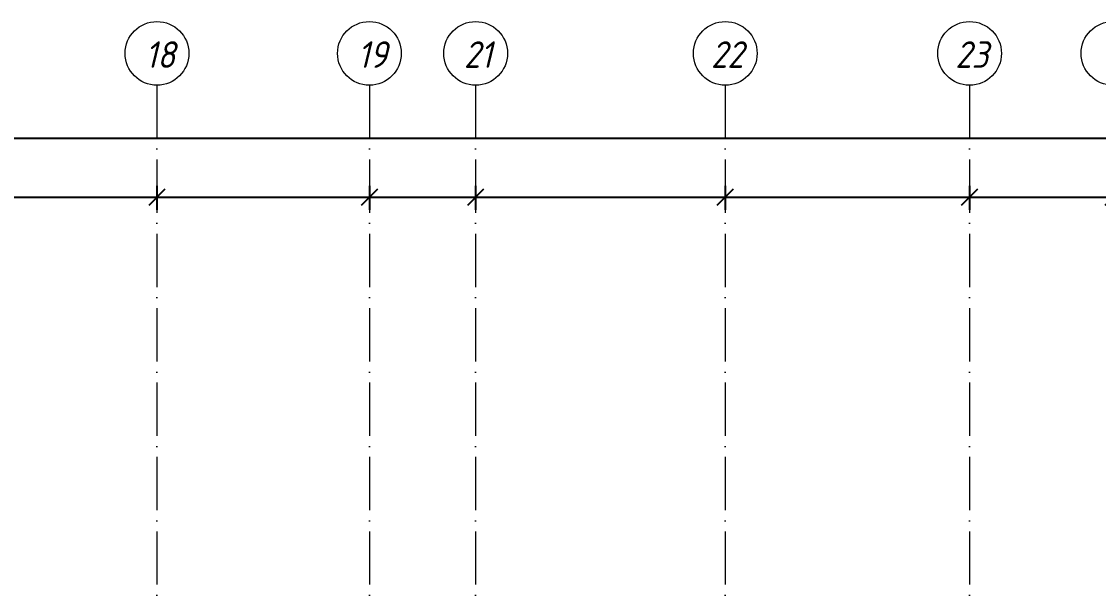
# Model space of a CAD drawing. Header units: millimetres. Extents: x -356862 to 418287, y 0 to 839748.
# Drawn here: x -150840 to -140702, y 545133 to 550509 of the extents above; entities that cross this region are included whole.
import ezdxf

# ---------------------------------------------------------------- set-up
doc = ezdxf.new("R2010")
doc.units = ezdxf.units.MM
doc.linetypes.add('50_200_ШТРИХ_1Т_ш5_п1_п1_', pattern=[700, 500, -100, 0, -100])
for name, color, linetype, lineweight in [('A-____-____-DIMS', 7, 'Continuous', 9), ('S-GRID-____-IDEN', 7, 'Continuous', 9), ('S-GRID-____-OTLN-1', 7, '50_200_ШТРИХ_1Т_ш5_п1_п1_', 9)]:
    doc.layers.add(name, color=color, linetype=linetype, lineweight=lineweight)
doc.styles.add('ISOCPEUR_I', font='isocpeui.ttf', dxfattribs={"width": 0.9, "height": 2.5})
doc.styles.add('ISOCPEUR_I_9', font='isocpeui.ttf', dxfattribs={"width": 0.9, "height": 250})
doc.dimstyles.new('ISO-2_5_0_9К_БОЛЬШОЙ_ОСИ', dxfattribs={"dimscale": 304.8, "dimtxt": 248.995294, "dimasz": 0.492126, "dimexe": 0.393701, "dimexo": 0, "dimgap": 0, "dimtad": 1, "dimdec": 0, "dimzin": 0, "dimdsep": 46, "dimtxsty": 'ISOCPEUR_I', "dimblk1": 'OBLIQUE', "dimblk2": 'OBLIQUE', "dimsah": 1, "dimcen": 0.09, "dimdle": 0.393701, "dimazin": 0, "dimtfac": 1, "dimtdec": 4, "dimtix": 1, "dimtmove": 0, "dimatfit": 3, "dimfxl": 1, "dimtvp": 1, "dimtolj": 1, "dimtzin": 0, "dimarcsym": 2})
doc.dimstyles.new('ISO-2_5_0_9К_БОЛЬШОЙ_ОСИ_2', dxfattribs={"dimscale": 304.8, "dimtxt": 248.995294, "dimasz": 0.492126, "dimexe": 0.393701, "dimexo": 0, "dimgap": 0, "dimtad": 1, "dimdec": 0, "dimzin": 0, "dimdsep": 46, "dimtxsty": 'ISOCPEUR_I_9', "dimblk1": 'OBLIQUE', "dimblk2": 'OBLIQUE', "dimsah": 1, "dimcen": 0.09, "dimdle": 0.393701, "dimazin": 0, "dimtfac": 1, "dimtdec": 4, "dimtix": 1, "dimtmove": 2, "dimatfit": 3, "dimfxl": 1, "dimtvp": 1, "dimtolj": 1, "dimtzin": 0, "dimarcsym": 2})

# ---------------------------------------------------------------- blocks, each defined once
blk = doc.blocks.new('Ось сетки - Круг_Ø6_00__ISO-2_5_0_9K_-25732049-АР1_План отверстий 1 этажа в осях 1-64_Ю-ЯЯ')
at = {"layer": 'S-GRID-____-IDEN'}
blk.add_circle((0, 0), 3, dxfattribs=at)
blk = doc.blocks.new('_Oblique')
at = {"color": 0, "linetype": 'ByBlock', "lineweight": -2}
blk.add_line((-0.5, -0.5), (0.5, 0.5), dxfattribs=at)
blk = doc.blocks.new('*D13433')
at = {"layer": 'A-____-____-DIMS', "color": 0, "lineweight": -2, "transparency": 16777216}
for p, q in [((-152965, 548962), (-152965, 548736)), ((-149565, 548962), (-149565, 548736)), ((-153085, 548856), (-149445, 548856))]:
    blk.add_line(p, q, dxfattribs=at)
at = {"layer": 'Defpoints', "color": 0, "transparency": 16777216}
for p in [(-152965, 548962), (-149565, 548962), (-149565, 548856)]:
    blk.add_point(p, dxfattribs=at)
at = {"layer": 'A-____-____-DIMS', "color": 0, "lineweight": -2, "transparency": 16777216, "xscale": 150, "yscale": 150, "zscale": 150, "rotation": 180}
blk.add_blockref('_Oblique', (-152965, 548856), dxfattribs=at)
at = {"layer": 'A-____-____-DIMS', "color": 0, "lineweight": -2, "transparency": 16777216, "xscale": 150, "yscale": 150, "zscale": 150}
blk.add_blockref('_Oblique', (-149565, 548856), dxfattribs=at)
at = {"layer": 'A-____-____-DIMS', "color": 0, "transparency": 16777216, "insert": (-151265, 548858), "char_height": 2.5, "width": 781.46, "attachment_point": 5, "style": 'ISOCPEUR_I'}
blk.add_mtext('\\A1;3400', dxfattribs=at)
blk = doc.blocks.new('*D13434')
at = {"layer": 'A-____-____-DIMS', "color": 0, "lineweight": -2, "transparency": 16777216}
for p, q in [((-149565, 548962), (-149565, 548736)), ((-147565, 548962), (-147565, 548736)), ((-149685, 548856), (-147445, 548856))]:
    blk.add_line(p, q, dxfattribs=at)
at = {"layer": 'Defpoints', "color": 0, "transparency": 16777216}
for p in [(-149565, 548962), (-147565, 548962), (-147565, 548856)]:
    blk.add_point(p, dxfattribs=at)
at = {"layer": 'A-____-____-DIMS', "color": 0, "lineweight": -2, "transparency": 16777216, "xscale": 150, "yscale": 150, "zscale": 150, "rotation": 180}
blk.add_blockref('_Oblique', (-149565, 548856), dxfattribs=at)
at = {"layer": 'A-____-____-DIMS', "color": 0, "lineweight": -2, "transparency": 16777216, "xscale": 150, "yscale": 150, "zscale": 150}
blk.add_blockref('_Oblique', (-147565, 548856), dxfattribs=at)
at = {"layer": 'A-____-____-DIMS', "color": 0, "transparency": 16777216, "insert": (-148565, 548858), "char_height": 2.5, "width": 758.48, "attachment_point": 5, "style": 'ISOCPEUR_I'}
blk.add_mtext('\\A1;2000', dxfattribs=at)
blk = doc.blocks.new('*D13435')
at = {"layer": 'A-____-____-DIMS', "color": 0, "lineweight": -2, "transparency": 16777216}
for p, q in [((-147565, 548962), (-147565, 548736)), ((-146565, 548962), (-146565, 548736)), ((-147685, 548856), (-146445, 548856))]:
    blk.add_line(p, q, dxfattribs=at)
at = {"layer": 'Defpoints', "color": 0, "transparency": 16777216}
for p in [(-147565, 548962), (-146565, 548962), (-146565, 548856)]:
    blk.add_point(p, dxfattribs=at)
at = {"layer": 'A-____-____-DIMS', "color": 0, "lineweight": -2, "transparency": 16777216, "xscale": 150, "yscale": 150, "zscale": 150, "rotation": 180}
blk.add_blockref('_Oblique', (-147565, 548856), dxfattribs=at)
at = {"layer": 'A-____-____-DIMS', "color": 0, "lineweight": -2, "transparency": 16777216, "xscale": 150, "yscale": 150, "zscale": 150}
blk.add_blockref('_Oblique', (-146565, 548856), dxfattribs=at)
at = {"layer": 'A-____-____-DIMS', "color": 0, "transparency": 16777216, "insert": (-147065, 548858), "char_height": 2.5, "width": 701.02, "attachment_point": 5, "style": 'ISOCPEUR_I'}
blk.add_mtext('\\A1;1000', dxfattribs=at)
blk = doc.blocks.new('*D13436')
at = {"layer": 'A-____-____-DIMS', "color": 0, "lineweight": -2, "transparency": 16777216}
for p, q in [((-146565, 548962), (-146565, 548736)), ((-144215, 548962), (-144215, 548736)), ((-146685, 548856), (-144095, 548856))]:
    blk.add_line(p, q, dxfattribs=at)
at = {"layer": 'Defpoints', "color": 0, "transparency": 16777216}
for p in [(-146565, 548962), (-144215, 548962), (-144215, 548856)]:
    blk.add_point(p, dxfattribs=at)
at = {"layer": 'A-____-____-DIMS', "color": 0, "lineweight": -2, "transparency": 16777216, "xscale": 150, "yscale": 150, "zscale": 150, "rotation": 180}
blk.add_blockref('_Oblique', (-146565, 548856), dxfattribs=at)
at = {"layer": 'A-____-____-DIMS', "color": 0, "lineweight": -2, "transparency": 16777216, "xscale": 150, "yscale": 150, "zscale": 150}
blk.add_blockref('_Oblique', (-144215, 548856), dxfattribs=at)
at = {"layer": 'A-____-____-DIMS', "color": 0, "transparency": 16777216, "insert": (-145390, 548858), "char_height": 2.5, "width": 758.48, "attachment_point": 5, "style": 'ISOCPEUR_I'}
blk.add_mtext('\\A1;2350', dxfattribs=at)
blk = doc.blocks.new('*D13437')
at = {"layer": 'A-____-____-DIMS', "color": 0, "lineweight": -2, "transparency": 16777216}
for p, q in [((-144215, 548962), (-144215, 548736)), ((-141915, 548962), (-141915, 548736)), ((-144335, 548856), (-141795, 548856))]:
    blk.add_line(p, q, dxfattribs=at)
at = {"layer": 'Defpoints', "color": 0, "transparency": 16777216}
for p in [(-144215, 548962), (-141915, 548962), (-141915, 548856)]:
    blk.add_point(p, dxfattribs=at)
at = {"layer": 'A-____-____-DIMS', "color": 0, "lineweight": -2, "transparency": 16777216, "xscale": 150, "yscale": 150, "zscale": 150, "rotation": 180}
blk.add_blockref('_Oblique', (-144215, 548856), dxfattribs=at)
at = {"layer": 'A-____-____-DIMS', "color": 0, "lineweight": -2, "transparency": 16777216, "xscale": 150, "yscale": 150, "zscale": 150}
blk.add_blockref('_Oblique', (-141915, 548856), dxfattribs=at)
at = {"layer": 'A-____-____-DIMS', "color": 0, "transparency": 16777216, "insert": (-143065, 548858), "char_height": 2.5, "width": 758.48, "attachment_point": 5, "style": 'ISOCPEUR_I'}
blk.add_mtext('\\A1;2300', dxfattribs=at)
blk = doc.blocks.new('*D13438')
at = {"layer": 'A-____-____-DIMS', "color": 0, "lineweight": -2, "transparency": 16777216}
for p, q in [((-141915, 548962), (-141915, 548736)), ((-140565, 548962), (-140565, 548736)), ((-142035, 548856), (-140445, 548856))]:
    blk.add_line(p, q, dxfattribs=at)
at = {"layer": 'Defpoints', "color": 0, "transparency": 16777216}
for p in [(-141915, 548962), (-140565, 548962), (-140565, 548856)]:
    blk.add_point(p, dxfattribs=at)
at = {"layer": 'A-____-____-DIMS', "color": 0, "lineweight": -2, "transparency": 16777216, "xscale": 150, "yscale": 150, "zscale": 150, "rotation": 180}
blk.add_blockref('_Oblique', (-141915, 548856), dxfattribs=at)
at = {"layer": 'A-____-____-DIMS', "color": 0, "lineweight": -2, "transparency": 16777216, "xscale": 150, "yscale": 150, "zscale": 150}
blk.add_blockref('_Oblique', (-140565, 548856), dxfattribs=at)
at = {"layer": 'A-____-____-DIMS', "color": 0, "transparency": 16777216, "insert": (-141240, 548858), "char_height": 2.5, "width": 701.02, "attachment_point": 5, "style": 'ISOCPEUR_I'}
blk.add_mtext('\\A1;1350', dxfattribs=at)
blk = doc.blocks.new('*D13463')
at = {"layer": 'A-____-____-DIMS', "color": 0, "lineweight": -2, "transparency": 16777216}
for p, q in [((-178865, 549515), (-178865, 549289)), ((-75365, 549515), (-75365, 549289)), ((-178985, 549409), (-127632, 549409)), ((-75245, 549409), (-126753, 549409))]:
    blk.add_line(p, q, dxfattribs=at)
at = {"layer": 'Defpoints', "color": 0, "transparency": 16777216}
for p in [(-178865, 549515), (-75365, 549515), (-75365, 549409)]:
    blk.add_point(p, dxfattribs=at)
at = {"layer": 'A-____-____-DIMS', "color": 0, "lineweight": -2, "transparency": 16777216, "xscale": 150, "yscale": 150, "zscale": 150, "rotation": 180}
blk.add_blockref('_Oblique', (-178865, 549409), dxfattribs=at)
at = {"layer": 'A-____-____-DIMS', "color": 0, "lineweight": -2, "transparency": 16777216, "xscale": 150, "yscale": 150, "zscale": 150}
blk.add_blockref('_Oblique', (-75365, 549409), dxfattribs=at)
at = {"layer": 'A-____-____-DIMS', "color": 0, "transparency": 16777216, "insert": (-127732, 549735), "char_height": 250, "width": 1080.26, "attachment_point": 1, "line_spacing_factor": 1.149209, "style": 'ISOCPEUR_I_9'}
blk.add_mtext('\\A1;103500', dxfattribs=at)

msp = doc.modelspace()

# ---------------------------------------------------------------- linework, layer by layer
at = {"layer": 'S-GRID-____-OTLN-1'}
for p, q in [((-149565.0675, 549908.7924), (-149565.0675, 511907.5288)), ((-147565.0675, 549908.7924), (-147565.0675, 525691.4247)), ((-146565.0675, 549908.7924), (-146565.0675, 511907.5288)), ((-144215.0675, 549908.7924), (-144215.0675, 525691.4247)), ((-141915.0675, 549908.7924), (-141915.0675, 536263.2712))]:
    msp.add_line(p, q, dxfattribs=at)

# ---------------------------------------------------------------- block references
at = {"layer": 'S-GRID-____-IDEN', "xscale": 99.99999999999993, "yscale": 99.99999999999993, "zscale": 99.99999999999993, "rotation": 180}
for p in [(-149565.0675, 550208.7924), (-147565.0675, 550208.7924), (-146565.0675, 550208.7924), (-144215.0675, 550208.7924), (-141915.0675, 550208.7924), (-140565.0675, 550208.7924)]:
    msp.add_blockref('Ось сетки - Круг_Ø6_00__ISO-2_5_0_9K_-25732049-АР1_План отверстий 1 этажа в осях 1-64_Ю-ЯЯ', p, dxfattribs=at)

# ---------------------------------------------------------------- texts
at = {"layer": 'S-GRID-____-IDEN', "char_height": 250, "attachment_point": 1, "style": 'ISOCPEUR_I_9'}
for s, insert, width in [('18', (-149675.5892, 550322.7261), 346.329), ('19', (-147675.5892, 550322.7261), 346.329), ('21', (-146675.5892, 550322.7261), 346.329), ('22', (-144349.4392, 550322.7261), 404.0505), ('23', (-142049.4392, 550322.7261), 404.0505)]:
    msp.add_mtext(s, dxfattribs=dict(at, insert=insert, width=width))

# ---------------------------------------------------------------- dimensions: what is measured, and where the dimension line sits
at = {"layer": 'A-____-____-DIMS'}
dim = msp.add_linear_dim(base=(-75365.0675, 549408.6096), p1=(-178865.0675, 549514.6756), p2=(-75365.0675, 549514.6756), dimstyle='ISO-2_5_0_9К_БОЛЬШОЙ_ОСИ_2', override={"dimpost": '<>', "dimfxl": 103500}, dxfattribs=at)
dim.commit()
dim.dimension.update_dxf_attribs({"geometry": '*D13463', "text_midpoint": (-127192.2172, 549568.5568), "dimtype": 160})
for base, p1, p2, override, picture, middle in [((-149565.0675, 548856.3903), (-152965.0675, 548962.4563), (-149565.0675, 548962.4563), {"dimpost": '<>', "dimfxl": 3400}, '*D13433', (-151265.0675, 548857.6403)), ((-147565.0675, 548856.3903), (-149565.0675, 548962.4563), (-147565.0675, 548962.4563), {"dimpost": '<>', "dimfxl": 2000}, '*D13434', (-148565.0675, 548857.6403)), ((-146565.0675, 548856.3903), (-147565.0675, 548962.4563), (-146565.0675, 548962.4563), {"dimpost": '<>', "dimfxl": 1000}, '*D13435', (-147065.0675, 548857.6403)), ((-144215.0675, 548856.3903), (-146565.0675, 548962.4563), (-144215.0675, 548962.4563), {"dimpost": '<>', "dimfxl": 2350}, '*D13436', (-145390.0675, 548857.6403)), ((-141915.0675, 548856.3903), (-144215.0675, 548962.4563), (-141915.0675, 548962.4563), {"dimpost": '<>', "dimfxl": 2300}, '*D13437', (-143065.0675, 548857.6403)), ((-140565.0675, 548856.3903), (-141915.0675, 548962.4563), (-140565.0675, 548962.4563), {"dimpost": '<>', "dimfxl": 1350}, '*D13438', (-141240.0675, 548857.6403))]:
    dim = msp.add_linear_dim(base=base, p1=p1, p2=p2, dimstyle='ISO-2_5_0_9К_БОЛЬШОЙ_ОСИ', override=override, dxfattribs=at)
    dim.commit()
    dim.dimension.update_dxf_attribs({"geometry": picture, "text_midpoint": middle})

doc.saveas('drawing.dxf')
